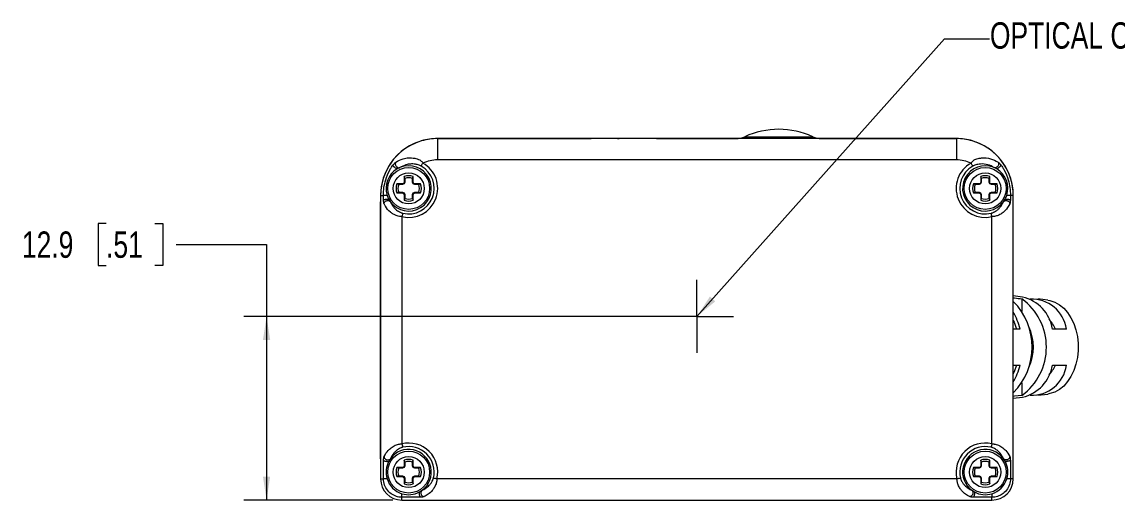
# Model space of a CAD drawing. Header units: millimetres. Extents: x 7 to 553, y 4 to 429.
# Drawn here: x 171.4 to 325.3, y 202.6 to 269.8 of the extents above; entities that cross this region are included whole.
import ezdxf

# ---------------------------------------------------------------- set-up
doc = ezdxf.new("R2010")
doc.units = ezdxf.units.MM
doc.styles.add('SLDTEXTSTYLE0', font='TXT', dxfattribs={"width": 0.75})
doc.dimstyles.new('SLDDIMSTYLE0', dxfattribs={"dimtxt": 3.704167, "dimasz": 3.302, "dimexe": 0, "dimexo": 0.0625, "dimgap": 0.926042, "dimtad": 0, "dimtih": 1, "dimtoh": 1, "dimdec": 1, "dimlfac": 0.5, "dimrnd": 1e-09, "dimzin": 12, "dimdsep": 46, "dimtxsty": 'SLDTEXTSTYLE0', "dimsah": 1, "dimcen": 0.09, "dimadec": 0, "dimazin": 3, "dimtfac": 1, "dimtdec": 1, "dimtofl": 0, "dimtmove": 0, "dimatfit": 3, "dimfxl": 1, "dimfrac": 2, "dimtolj": 1, "dimtzin": 12, "dimarcsym": 0})

# ---------------------------------------------------------------- blocks, each defined once
blk = doc.blocks.new('_D')
at = {"color": 7, "linetype": 'Continuous', "lineweight": 18}
for p, q in [((183.23, 241.47), (182.11, 241.47)), ((182.11, 241.47), (182.11, 235.59)), ((190.07, 241.47), (191.2, 241.47)), ((191.2, 241.47), (191.2, 235.59)), ((193.08, 238.53), (205.78, 238.53)), ((205.78, 238.53), (205.78, 228.41)), ((182.11, 235.59), (183.23, 235.59)), ((191.2, 235.59), (190.07, 235.59)), ((264.98, 228.41), (202.6, 228.41)), ((205.78, 228.41), (205.78, 202.61)), ((223.53, 202.61), (202.6, 202.61))]:
    blk.add_line(p, q, dxfattribs=at)
for points in [[(205.78, 228.41), (205.27, 225.11), (206.29, 225.11)], [(205.78, 202.61), (206.29, 205.91), (205.27, 205.91)]]:
    blk.add_solid(points, dxfattribs=at)
at = {"color": 7, "linetype": 'Continuous', "lineweight": 18, "char_height": 3.704, "attachment_point": 1, "style": 'SLDTEXTSTYLE0'}
for s, insert in [('12.9', (171.41, 240.36)), ('.51', (183.23, 240.36))]:
    blk.add_mtext(s, dxfattribs=dict(at, insert=insert))
blk = doc.blocks.new('SW_CENTERMARKSYMBOL_0')
at = {"color": 0, "linetype": 'Continuous', "lineweight": 0}
for p, q in [((0, 5.08), (0, 5.13)), ((0, 0), (0, 5.08)), ((-5.08, 0), (-5.13, 0)), ((0, 0), (-5.08, 0)), ((0, 0), (0, -5.08)), ((0, 0), (5.08, 0)), ((5.08, 0), (5.13, 0)), ((0, -5.08), (0, -5.13))]:
    blk.add_line(p, q, dxfattribs=at)

msp = doc.modelspace()

# ---------------------------------------------------------------- linework, layer by layer
at = {"color": 7, "linetype": 'Continuous', "lineweight": 18}
for p, q in [((266.248, 228.412), (301.013, 267.409)), ((301.013, 267.409), (307.363, 267.409)), ((229.796, 253.415), (251.369, 253.415)), ((302.698, 253.412), (229.798, 253.412)), ((229.798, 253.412), (229.798, 250.412)), ((248.731, 253.414), (248.731, 253.412)), ((249.314, 253.414), (248.731, 253.414)), ((248.731, 253.414), (248.731, 253.412)), ((248.731, 253.414), (248.731, 253.414)), ((249.314, 253.414), (249.314, 253.412)), ((250.016, 253.414), (249.314, 253.414)), ((250.016, 253.414), (250.016, 253.412)), ((250.526, 253.414), (250.016, 253.414)), ((250.526, 253.414), (250.526, 253.412)), ((251.272, 253.414), (250.526, 253.414)), ((251.272, 253.414), (251.272, 253.412)), ((251.272, 253.414), (251.272, 253.412)), ((251.411, 253.414), (251.272, 253.414)), ((251.272, 253.414), (251.272, 253.414)), ((251.411, 253.414), (251.411, 253.412)), ((251.411, 253.414), (251.411, 253.414)), ((251.411, 253.414), (251.411, 253.412)), ((252.119, 253.414), (251.411, 253.414)), ((252.119, 253.414), (252.119, 253.412)), ((252.617, 253.414), (252.119, 253.414)), ((252.617, 253.414), (252.617, 253.412)), ((252.757, 253.414), (252.617, 253.414)), ((253.744, 253.414), (253.744, 253.412)), ((253.869, 253.414), (253.818, 253.414)), ((253.869, 253.414), (253.869, 253.412)), ((254.593, 253.414), (253.869, 253.414)), ((254.593, 253.414), (254.593, 253.412)), ((255.294, 253.414), (254.593, 253.414)), ((255.096, 253.415), (255.33, 253.415)), ((255.294, 253.414), (255.294, 253.412)), ((255.765, 253.414), (255.294, 253.414)), ((255.765, 253.414), (255.765, 253.412)), ((256.242, 253.414), (255.765, 253.414)), ((256.242, 253.414), (256.242, 253.412)), ((256.941, 253.414), (256.242, 253.414)), ((256.941, 253.414), (256.941, 253.412)), ((257.703, 253.414), (256.941, 253.414)), ((257.703, 253.414), (257.703, 253.412)), ((258.007, 253.414), (257.703, 253.414)), ((258.007, 253.414), (258.007, 253.412)), ((258.028, 253.414), (258.028, 253.412)), ((258.036, 253.414), (258.036, 253.412)), ((258.744, 253.414), (258.036, 253.414)), ((258.036, 253.414), (258.036, 253.412)), ((258.036, 253.414), (258.036, 253.414)), ((258.744, 253.414), (258.744, 253.412)), ((259.227, 253.414), (258.744, 253.414)), ((259.227, 253.414), (259.227, 253.412)), ((259.746, 253.414), (259.227, 253.414)), ((259.746, 253.414), (259.746, 253.412)), ((260.494, 253.414), (259.746, 253.414)), ((260.494, 253.414), (260.494, 253.412)), ((260.507, 253.414), (260.507, 253.412)), ((260.569, 253.414), (260.526, 253.414)), ((260.56, 253.415), (271.868, 253.415)), ((260.569, 253.414), (260.569, 253.412)), ((269.243, 253.414), (269.243, 253.412)), ((269.243, 253.414), (271.846, 253.414)), ((269.243, 253.414), (269.243, 253.412)), ((269.243, 253.414), (269.243, 253.414)), ((283.618, 253.415), (302.696, 253.415)), ((302.698, 253.412), (302.698, 250.412)), ((304.976, 253.08), (304.946, 253.092)), ((224.505, 249.338), (224.115, 249.14)), ((302.698, 250.412), (229.798, 250.412)), ((308.382, 249.14), (307.992, 249.338)), ((225.113, 248.072), (225.113, 247.301)), ((225.202, 247.815), (225.113, 248.072)), ((225.202, 247.815), (225.202, 247.283)), ((226.295, 247.815), (226.383, 248.072)), ((226.295, 247.283), (226.295, 247.815)), ((226.383, 247.301), (226.383, 248.072)), ((306.202, 247.815), (306.113, 248.072)), ((306.113, 248.072), (306.113, 247.301)), ((306.202, 247.815), (306.202, 247.283)), ((307.295, 247.815), (307.383, 248.072)), ((307.295, 247.283), (307.295, 247.815)), ((307.383, 247.301), (307.383, 248.072)), ((224.859, 247.047), (224.088, 247.047)), ((224.345, 246.958), (224.088, 247.047)), ((224.877, 246.958), (224.345, 246.958)), ((225.039, 247.121), (224.859, 247.047)), ((224.877, 246.958), (224.859, 247.047)), ((225.107, 247.053), (224.877, 246.958)), ((225.113, 247.301), (225.039, 247.121)), ((225.107, 247.053), (225.039, 247.121)), ((225.202, 247.283), (225.107, 247.053)), ((225.202, 247.283), (225.113, 247.301)), ((226.295, 247.283), (226.383, 247.301)), ((226.39, 247.053), (226.295, 247.283)), ((226.458, 247.121), (226.383, 247.301)), ((226.39, 247.053), (226.458, 247.121)), ((226.62, 246.958), (226.39, 247.053)), ((226.637, 247.047), (226.458, 247.121)), ((226.62, 246.958), (226.637, 247.047)), ((227.152, 246.958), (226.62, 246.958)), ((227.409, 247.047), (226.637, 247.047)), ((227.152, 246.958), (227.409, 247.047)), ((305.345, 246.958), (305.088, 247.047)), ((305.859, 247.047), (305.088, 247.047)), ((305.877, 246.958), (305.345, 246.958)), ((306.039, 247.121), (305.859, 247.047)), ((305.877, 246.958), (305.859, 247.047)), ((306.107, 247.053), (305.877, 246.958)), ((306.113, 247.301), (306.039, 247.121)), ((306.107, 247.053), (306.039, 247.121)), ((306.202, 247.283), (306.107, 247.053)), ((306.202, 247.283), (306.113, 247.301)), ((307.295, 247.283), (307.383, 247.301)), ((307.39, 247.053), (307.295, 247.283)), ((307.458, 247.121), (307.383, 247.301)), ((307.39, 247.053), (307.458, 247.121)), ((307.62, 246.958), (307.39, 247.053)), ((307.637, 247.047), (307.458, 247.121)), ((307.62, 246.958), (307.637, 247.047)), ((308.152, 246.958), (307.62, 246.958)), ((308.409, 247.047), (307.637, 247.047)), ((308.152, 246.958), (308.409, 247.047)), ((221.798, 245.412), (221.798, 205.612)), ((221.798, 245.412), (222.19, 245.412)), ((221.798, 245.412), (221.798, 245.062)), ((222.949, 244.903), (223.176, 244.542)), ((224.345, 245.866), (224.088, 245.777)), ((224.088, 245.777), (224.859, 245.777)), ((224.345, 245.866), (224.877, 245.866)), ((224.877, 245.866), (224.859, 245.777)), ((224.859, 245.777), (225.039, 245.702)), ((224.877, 245.866), (225.107, 245.77)), ((225.107, 245.77), (225.039, 245.702)), ((225.039, 245.702), (225.113, 245.523)), ((225.107, 245.77), (225.202, 245.54)), ((225.202, 245.54), (225.113, 245.523)), ((225.113, 245.523), (225.113, 244.751)), ((225.202, 245.008), (225.113, 244.751)), ((225.202, 245.54), (225.202, 245.008)), ((226.295, 245.54), (226.39, 245.77)), ((226.295, 245.54), (226.383, 245.523)), ((226.295, 245.008), (226.295, 245.54)), ((226.295, 245.008), (226.383, 244.751)), ((226.383, 245.523), (226.458, 245.702)), ((226.383, 244.751), (226.383, 245.523)), ((226.39, 245.77), (226.62, 245.866)), ((226.39, 245.77), (226.458, 245.702)), ((226.458, 245.702), (226.637, 245.777)), ((226.62, 245.866), (226.637, 245.777)), ((226.62, 245.866), (227.152, 245.866)), ((226.637, 245.777), (227.409, 245.777)), ((227.152, 245.866), (227.409, 245.777)), ((305.345, 245.866), (305.088, 245.777)), ((305.088, 245.777), (305.859, 245.777)), ((305.345, 245.866), (305.877, 245.866)), ((305.877, 245.866), (305.859, 245.777)), ((305.859, 245.777), (306.039, 245.702)), ((305.877, 245.866), (306.107, 245.77)), ((306.107, 245.77), (306.039, 245.702)), ((306.039, 245.702), (306.113, 245.523)), ((306.107, 245.77), (306.202, 245.54)), ((306.202, 245.54), (306.113, 245.523)), ((306.113, 245.523), (306.113, 244.751)), ((306.202, 245.008), (306.113, 244.751)), ((306.202, 245.54), (306.202, 245.008)), ((307.295, 245.54), (307.39, 245.77)), ((307.295, 245.54), (307.383, 245.523)), ((307.295, 245.008), (307.295, 245.54)), ((307.295, 245.008), (307.383, 244.751)), ((307.383, 245.523), (307.458, 245.702)), ((307.383, 244.751), (307.383, 245.523)), ((307.39, 245.77), (307.62, 245.866)), ((307.39, 245.77), (307.458, 245.702)), ((307.458, 245.702), (307.637, 245.777)), ((307.62, 245.866), (307.637, 245.777)), ((307.62, 245.866), (308.152, 245.866)), ((307.637, 245.777), (308.409, 245.777)), ((308.152, 245.866), (308.409, 245.777)), ((309.321, 244.542), (309.548, 244.903)), ((310.698, 245.412), (310.307, 245.412)), ((310.698, 205.612), (310.698, 245.412)), ((310.698, 245.062), (310.698, 245.412)), ((221.798, 244.58), (221.796, 244.542)), ((221.796, 208.427), (221.796, 244.542)), ((221.798, 244.539), (221.798, 208.425)), ((310.698, 208.425), (310.698, 244.539)), ((224.798, 242.445), (224.798, 210.519)), ((307.698, 210.519), (307.698, 242.445)), ((311.99, 231.145), (310.698, 231.306)), ((311.906, 230.89), (311.906, 229.123)), ((315.549, 230.703), (314.123, 230.88)), ((310.699, 217.541), (310.699, 230.683)), ((311.641, 226.652), (310.698, 226.652)), ((311.906, 219.101), (311.906, 217.333)), ((310.698, 216.918), (311.99, 217.078)), ((314.123, 217.343), (315.549, 217.52)), ((221.796, 208.427), (221.798, 208.389)), ((221.798, 207.902), (221.798, 205.612)), ((223.176, 208.422), (222.948, 208.058)), ((225.113, 208.212), (225.113, 207.441)), ((225.202, 207.955), (225.113, 208.212)), ((225.202, 207.955), (225.202, 207.423)), ((226.295, 207.955), (226.383, 208.212)), ((226.295, 207.423), (226.295, 207.955)), ((226.383, 207.441), (226.383, 208.212)), ((306.202, 207.955), (306.113, 208.212)), ((306.113, 208.212), (306.113, 207.441)), ((306.202, 207.955), (306.202, 207.423)), ((307.295, 207.955), (307.383, 208.212)), ((307.295, 207.423), (307.295, 207.955)), ((307.383, 207.441), (307.383, 208.212)), ((309.549, 208.059), (309.321, 208.422)), ((310.698, 205.612), (310.698, 207.902)), ((224.345, 207.098), (224.088, 207.187)), ((224.859, 207.187), (224.088, 207.187)), ((224.877, 207.098), (224.345, 207.098)), ((225.039, 207.261), (224.859, 207.187)), ((224.877, 207.098), (224.859, 207.187)), ((225.107, 207.193), (224.877, 207.098)), ((225.113, 207.441), (225.039, 207.261)), ((225.107, 207.193), (225.039, 207.261)), ((225.202, 207.423), (225.107, 207.193)), ((225.202, 207.423), (225.113, 207.441)), ((226.295, 207.423), (226.383, 207.441)), ((226.39, 207.193), (226.295, 207.423)), ((226.458, 207.261), (226.383, 207.441)), ((226.39, 207.193), (226.458, 207.261)), ((226.62, 207.098), (226.39, 207.193)), ((226.637, 207.187), (226.458, 207.261)), ((226.62, 207.098), (226.637, 207.187)), ((227.152, 207.098), (226.62, 207.098)), ((227.409, 207.187), (226.637, 207.187)), ((227.152, 207.098), (227.409, 207.187)), ((305.345, 207.098), (305.088, 207.187)), ((305.859, 207.187), (305.088, 207.187)), ((305.877, 207.098), (305.345, 207.098)), ((306.039, 207.261), (305.859, 207.187)), ((305.877, 207.098), (305.859, 207.187)), ((306.107, 207.193), (305.877, 207.098)), ((306.113, 207.441), (306.039, 207.261)), ((306.107, 207.193), (306.039, 207.261)), ((306.202, 207.423), (306.107, 207.193)), ((306.202, 207.423), (306.113, 207.441)), ((307.295, 207.423), (307.383, 207.441)), ((307.39, 207.193), (307.295, 207.423)), ((307.458, 207.261), (307.383, 207.441)), ((307.39, 207.193), (307.458, 207.261)), ((307.62, 207.098), (307.39, 207.193)), ((307.637, 207.187), (307.458, 207.261)), ((307.62, 207.098), (307.637, 207.187)), ((308.152, 207.098), (307.62, 207.098)), ((308.409, 207.187), (307.637, 207.187)), ((308.152, 207.098), (308.409, 207.187)), ((221.798, 205.612), (222.19, 205.612)), ((224.345, 206.006), (224.088, 205.917)), ((224.088, 205.917), (224.859, 205.917)), ((224.345, 206.006), (224.877, 206.006)), ((224.877, 206.006), (224.859, 205.917)), ((224.859, 205.917), (225.039, 205.842)), ((224.877, 206.006), (225.107, 205.91)), ((225.107, 205.91), (225.039, 205.842)), ((225.039, 205.842), (225.113, 205.663)), ((225.107, 205.91), (225.202, 205.68)), ((225.202, 205.68), (225.113, 205.663)), ((225.113, 205.663), (225.113, 204.891)), ((225.202, 205.148), (225.113, 204.891)), ((225.202, 205.68), (225.202, 205.148)), ((226.295, 205.68), (226.39, 205.91)), ((226.295, 205.148), (226.295, 205.68)), ((226.295, 205.68), (226.383, 205.663)), ((226.295, 205.148), (226.383, 204.891)), ((226.383, 205.663), (226.458, 205.842)), ((226.383, 204.891), (226.383, 205.663)), ((226.39, 205.91), (226.62, 206.006)), ((226.39, 205.91), (226.458, 205.842)), ((226.458, 205.842), (226.637, 205.917)), ((226.62, 206.006), (226.637, 205.917)), ((226.62, 206.006), (227.152, 206.006)), ((226.637, 205.917), (227.409, 205.917)), ((227.152, 206.006), (227.409, 205.917)), ((302.779, 205.612), (229.718, 205.612)), ((305.345, 206.006), (305.088, 205.917)), ((305.088, 205.917), (305.859, 205.917)), ((305.345, 206.006), (305.877, 206.006)), ((305.877, 206.006), (305.859, 205.917)), ((305.859, 205.917), (306.039, 205.842)), ((305.877, 206.006), (306.107, 205.91)), ((306.107, 205.91), (306.039, 205.842)), ((306.039, 205.842), (306.113, 205.663)), ((306.107, 205.91), (306.202, 205.68)), ((306.202, 205.68), (306.113, 205.663)), ((306.113, 205.663), (306.113, 204.891)), ((306.202, 205.148), (306.113, 204.891)), ((306.202, 205.68), (306.202, 205.148)), ((307.295, 205.68), (307.39, 205.91)), ((307.295, 205.68), (307.383, 205.663)), ((307.295, 205.148), (307.295, 205.68)), ((307.295, 205.148), (307.383, 204.891)), ((307.383, 205.663), (307.458, 205.842)), ((307.383, 204.891), (307.383, 205.663)), ((307.39, 205.91), (307.62, 206.006)), ((307.39, 205.91), (307.458, 205.842)), ((307.458, 205.842), (307.637, 205.917)), ((307.62, 206.006), (307.637, 205.917)), ((307.62, 206.006), (308.152, 206.006)), ((307.637, 205.917), (308.409, 205.917)), ((308.152, 206.006), (308.409, 205.917)), ((310.698, 205.612), (310.307, 205.612)), ((227.269, 203.759), (227.63, 203.988)), ((304.867, 203.988), (305.226, 203.76)), ((224.798, 202.612), (224.798, 203.003)), ((224.798, 202.612), (307.698, 202.612)), ((224.798, 202.612), (227.098, 202.612)), ((227.621, 202.612), (304.876, 202.612)), ((305.398, 202.612), (307.698, 202.612)), ((307.698, 202.612), (307.698, 203.003))]:
    msp.add_line(p, q, dxfattribs=at)
at = {"color": 8, "linetype": 'Continuous', "lineweight": 18}
msp.add_line((272.976, 253.68), (282.51, 253.68), dxfattribs=at)
at = {"color": 7, "linetype": 'Continuous', "lineweight": 18, "flags": 128}
for points in [[(227.545, 253.092), (227.506, 253.077), (227.504, 253.076)], [(227.5, 249.535), (227.508, 249.55), (227.524, 249.579), (227.548, 249.621), (227.578, 249.675), (227.614, 249.739), (227.655, 249.812), (227.698, 249.889), (227.743, 249.97)], [(304.754, 249.97), (304.799, 249.889), (304.842, 249.812), (304.883, 249.739), (304.919, 249.675), (304.949, 249.621), (304.973, 249.579), (304.989, 249.55), (304.997, 249.535)], [(224.914, 242.929), (224.911, 242.913), (224.903, 242.881), (224.892, 242.834), (224.877, 242.773), (224.86, 242.701), (224.841, 242.621), (224.82, 242.534), (224.798, 242.445)], [(307.698, 242.445), (307.677, 242.534), (307.656, 242.621), (307.637, 242.701), (307.62, 242.773), (307.605, 242.834), (307.594, 242.881), (307.586, 242.913), (307.582, 242.929)], [(315.549, 230.703), (315.837, 230.655), (316.518, 230.435), (317.169, 230.073), (317.775, 229.579), (318.322, 228.962), (318.797, 228.237), (319.191, 227.42), (319.495, 226.529), (319.701, 225.584), (319.805, 224.606), (319.805, 223.617), (319.701, 222.639), (319.495, 221.694), (319.191, 220.803), (318.797, 219.986), (318.322, 219.261), (317.775, 218.644), (317.169, 218.15), (316.518, 217.789), (315.837, 217.569), (315.549, 217.52)], [(310.698, 227.848), (310.805, 227.597), (311.125, 226.652)], [(311.125, 221.572), (310.805, 220.626), (310.698, 220.375)], [(311.906, 217.333), (310.884, 217.198), (310.698, 217.173)], [(224.798, 210.519), (224.82, 210.429), (224.841, 210.342), (224.86, 210.262), (224.877, 210.19), (224.892, 210.13), (224.903, 210.082), (224.911, 210.05), (224.914, 210.034)], [(307.698, 210.519), (307.677, 210.429), (307.656, 210.342), (307.637, 210.262), (307.62, 210.19), (307.605, 210.13), (307.594, 210.082), (307.586, 210.05), (307.582, 210.034)], [(229.233, 205.726), (229.249, 205.723), (229.281, 205.715), (229.329, 205.704), (229.389, 205.689), (229.461, 205.672), (229.541, 205.653), (229.628, 205.633), (229.718, 205.612)], [(302.779, 205.612), (302.869, 205.633), (302.955, 205.653), (303.036, 205.672), (303.108, 205.689), (303.168, 205.704), (303.215, 205.715), (303.248, 205.723), (303.264, 205.726)]]:
    msp.add_lwpolyline(points, dxfattribs=at)
at = {"color": 7, "linetype": 'Continuous', "lineweight": 18}
for centre, radius in [((225.748, 246.412), 2.946), ((306.748, 246.412), 2.946), ((225.748, 246.412), 2.184), ((306.748, 246.412), 2.184), ((266.248, 228.412), 0.0505), ((225.748, 206.552), 2.946), ((306.748, 206.552), 2.946), ((225.748, 206.552), 2.184), ((306.748, 206.552), 2.184)]:
    msp.add_circle(centre, radius, dxfattribs=at)
for centre, radius, start, end in [((277.743, 243.174), 11.537, 65.5942, 114.4058), ((229.798, 245.412), 8, 90, 180), ((229.798, 245.412), 8, 110.41621, 180), ((229.796, 245.415), 8, 90, 106.33656), ((229.798, 245.412), 8, 90, 106.33656), ((271.736, 256.412), 3, 270, 294.4058), ((283.749, 256.412), 3, 245.5942, 270), ((302.696, 245.415), 8, 73.66344, 90), ((302.698, 245.412), 8, 73.66344, 90), ((302.698, 245.412), 8, 0, 90), ((302.698, 245.412), 8, 0, 69.58379), ((225.748, 246.412), 3.18, 216.01813, 113.01597), ((225.748, 246.412), 4.079, 256.53248, 60.72344), ((225.748, 246.412), 3.581, 256.53248, 60.72344), ((229.798, 245.412), 5, 90, 114.27032), ((306.748, 246.412), 4.079, 119.27656, 283.46752), ((302.698, 245.412), 5, 65.72968, 90), ((306.748, 246.412), 3.581, 119.27656, 283.46752), ((306.748, 246.412), 3.18, 66.98403, 323.98187), ((225.748, 246.412), 3.18, 120.90044, 198.05476), ((225.748, 246.412), 1.778, 69.07517, 110.92483), ((225.748, 246.412), 1.506, 68.73508, 111.26492), ((306.748, 246.412), 1.778, 69.07517, 110.92483), ((306.748, 246.412), 1.506, 68.73508, 111.26492), ((306.748, 246.412), 3.18, 341.94524, 59.09956), ((225.748, 246.412), 1.778, 159.07517, 200.92483), ((225.748, 246.412), 1.506, 158.73508, 201.26492), ((225.748, 246.412), 1.506, 338.73508, 21.26492), ((225.748, 246.412), 1.778, 339.07517, 20.92483), ((306.748, 246.412), 1.778, 159.07517, 200.92483), ((306.748, 246.412), 1.506, 158.73508, 201.26492), ((306.748, 246.412), 1.506, 338.73508, 21.26492), ((306.748, 246.412), 1.778, 339.07517, 20.92483), ((222.648, 238.342), 7.084, 89.38082, 93.71037), ((225.748, 246.412), 3.18, 198.05476, 208.32132), ((225.748, 246.412), 1.778, 249.07517, 290.92483), ((225.748, 246.412), 1.506, 248.73508, 291.26492), ((306.748, 246.412), 1.778, 249.07517, 290.92483), ((306.748, 246.412), 1.506, 248.73508, 291.26492), ((306.748, 246.412), 3.18, 331.67868, 341.94524), ((309.848, 238.342), 7.084, 86.28963, 90.61918), ((306.957, 224.112), 8.394, 306.1346, 53.8654), ((310.743, 225.744), 5.543, 9.42276, 77.00221), ((313.301, 225.941), 4.91, 8.32081, 92.85614), ((304.222, 224.112), 9.123, 315.22603, 44.77397), ((303.049, 224.588), 8.836, 13.5046, 30.03716), ((312.484, 224.924), 4.471, 22.73399, 43.7692), ((307.111, 224.112), 6.423, 333.53947, 26.46053), ((303.049, 223.635), 8.836, 329.96285, 346.4954), ((310.743, 222.479), 5.543, 282.9978, 350.57723), ((313.353, 222.219), 4.85, 266.49752, 352.32554), ((312.484, 223.3), 4.471, 316.23089, 337.26592), ((225.748, 206.552), 3.18, 306.2822, 143.98187), ((225.748, 206.552), 4.079, 346.67687, 103.46752), ((225.748, 206.552), 3.581, 346.67687, 103.46752), ((306.748, 206.552), 4.079, 76.53248, 193.32313), ((306.748, 206.552), 3.581, 76.53248, 193.32313), ((306.748, 206.552), 3.18, 36.01813, 233.7178), ((225.748, 206.552), 3.18, 151.72249, 197.03464), ((225.748, 206.552), 1.778, 69.07517, 110.92483), ((225.748, 206.552), 1.506, 68.73508, 111.26492), ((306.748, 206.552), 1.778, 69.07517, 110.92483), ((306.748, 206.552), 1.506, 68.73508, 111.26492), ((306.748, 206.552), 3.18, 342.96536, 28.29303), ((225.748, 206.552), 1.778, 159.07517, 200.92483), ((225.748, 206.552), 1.506, 158.73508, 201.26492), ((225.748, 206.552), 1.506, 338.73508, 21.26492), ((225.748, 206.552), 1.778, 339.07517, 20.92483), ((306.748, 206.552), 1.778, 159.07517, 200.92483), ((306.748, 206.552), 1.506, 158.73508, 201.26492), ((306.748, 206.552), 1.506, 338.73508, 21.26492), ((306.748, 206.552), 1.778, 339.07517, 20.92483), ((224.798, 205.612), 3, 180, 270), ((222.639, 193.918), 11.702, 89.66194, 92.19965), ((225.748, 206.552), 3.18, 197.03464, 252.74221), ((225.748, 206.552), 1.778, 249.07517, 290.92483), ((225.748, 206.552), 1.506, 248.73508, 291.26492), ((306.748, 206.552), 1.778, 249.07517, 290.92483), ((306.748, 206.552), 1.506, 248.73508, 291.26492), ((306.748, 206.552), 3.18, 287.25779, 342.96536), ((307.698, 205.612), 3, 270, 0), ((309.858, 193.918), 11.702, 87.80035, 90.33806), ((210.057, 203.449), 14.748, 358.26835, 0.25741), ((225.748, 206.552), 3.18, 252.74221, 298.56923), ((306.748, 206.552), 3.18, 241.39116, 287.25779), ((322.423, 203.448), 14.732, 179.74148, 181.73276)]:
    msp.add_arc(centre, radius, start, end, dxfattribs=at)
for points, knots in [([(222.19, 245.412), (222.208, 245.781), (222.243, 246.52), (222.533, 247.731), (222.904, 248.698), (223.306, 249.378), (223.47, 249.601), (223.542, 249.699)], [0, 0, 0, 0, 0.2420308, 0.4843744, 0.8132838, 0.9179215, 1, 1, 1, 1]), ([(223.542, 249.699), (223.606, 249.778), (223.704, 249.898), (223.84, 250.036), (223.899, 250.08), (223.928, 250.102)], [0, 0, 0, 0, 0.4840141, 0.7403032, 1, 1, 1, 1]), ([(224.115, 249.14), (224.083, 249.156), (224.019, 249.189), (223.916, 249.257), (223.815, 249.334), (223.722, 249.418), (223.644, 249.501), (223.585, 249.579), (223.548, 249.649), (223.544, 249.682), (223.542, 249.699)], [0, 0, 0, 0, 0.1250019, 0.2500021, 0.3750004, 0.5, 0.625, 0.7499997, 0.8749992, 1, 1, 1, 1]), ([(223.928, 250.102), (223.907, 250.059), (223.866, 249.974), (223.859, 249.819), (223.895, 249.664), (223.974, 249.522), (224.088, 249.408), (224.224, 249.335), (224.37, 249.305), (224.46, 249.327), (224.505, 249.338)], [0, 0, 0, 0, 0.1250004, 0.2500005, 0.3750004, 0.5000006, 0.6250012, 0.75, 0.8749997, 1, 1, 1, 1]), ([(223.928, 250.102), (224.269, 250.279), (224.828, 250.57), (225.731, 250.731), (226.503, 250.695), (227.15, 250.513), (227.562, 250.232), (227.694, 250.041), (227.743, 249.97)], [0, 0, 0, 0, 0.3237111, 0.5327244, 0.7410023, 0.8949552, 0.9608969, 1, 1, 1, 1]), ([(227.5, 249.535), (227.477, 249.547), (227.381, 249.598), (227.083, 249.721), (226.582, 249.84), (225.964, 249.856), (225.233, 249.722), (224.782, 249.484), (224.505, 249.338)], [0, 0, 0, 0, 0.0138016, 0.0582833, 0.2021721, 0.4234488, 0.6454842, 1, 1, 1, 1]), ([(304.754, 249.97), (304.771, 249.997), (304.841, 250.105), (305.057, 250.341), (305.4, 250.512), (305.816, 250.642), (306.547, 250.748), (307.517, 250.643), (308.228, 250.315), (308.565, 250.104), (308.569, 250.102)], [0, 0, 0, 0, 0.0146959, 0.0585511, 0.1506918, 0.2287631, 0.3373803, 0.6663759, 0.9967536, 1, 1, 1, 1]), ([(307.992, 249.338), (307.989, 249.34), (307.719, 249.511), (307.15, 249.781), (306.357, 249.873), (305.751, 249.799), (305.432, 249.72), (305.2, 249.637), (305.044, 249.561), (305.004, 249.539), (304.997, 249.535)], [0, 0, 0, 0, 0.00356251, 0.36130605, 0.71762031, 0.82806815, 0.90237923, 0.97543857, 0.99595097, 1, 1, 1, 1]), ([(308.569, 250.102), (308.589, 250.059), (308.631, 249.974), (308.638, 249.819), (308.602, 249.664), (308.522, 249.522), (308.409, 249.408), (308.273, 249.335), (308.127, 249.305), (308.037, 249.327), (307.992, 249.338)], [0, 0, 0, 0, 0.1250004, 0.2500005, 0.3750004, 0.5000006, 0.6250012, 0.75, 0.8749997, 1, 1, 1, 1]), ([(308.954, 249.699), (308.953, 249.682), (308.949, 249.649), (308.912, 249.579), (308.853, 249.501), (308.775, 249.418), (308.682, 249.334), (308.581, 249.257), (308.478, 249.189), (308.414, 249.156), (308.382, 249.14)], [0, 0, 0, 0, 0.1250009, 0.2500015, 0.3749996, 0.4999996, 0.6249993, 0.7500006, 0.8750009, 1, 1, 1, 1]), ([(308.569, 250.102), (308.598, 250.08), (308.657, 250.036), (308.792, 249.898), (308.89, 249.778), (308.954, 249.699)], [0, 0, 0, 0, 0.2596968, 0.5159859, 1, 1, 1, 1]), ([(308.954, 249.699), (309.027, 249.601), (309.191, 249.378), (309.592, 248.698), (309.964, 247.731), (310.254, 246.52), (310.289, 245.781), (310.307, 245.412)], [0, 0, 0, 0, 0.0820781, 0.1867162, 0.5156256, 0.7579692, 1, 1, 1, 1]), ([(222.208, 244.768), (222.205, 244.809), (222.194, 245.018), (222.192, 245.237), (222.19, 245.412)], [0, 0, 0, 0, 0.1974945, 1, 1, 1, 1]), ([(222.208, 244.768), (222.218, 244.779), (222.238, 244.802), (222.302, 244.834), (222.386, 244.863), (222.489, 244.886), (222.603, 244.902), (222.723, 244.911), (222.842, 244.912), (222.913, 244.906), (222.949, 244.903)], [0, 0, 0, 0, 0.1249986, 0.2499999, 0.3750004, 0.500002, 0.6249993, 0.7499995, 0.8749987, 1, 1, 1, 1]), ([(222.284, 244.249), (222.275, 244.275), (222.254, 244.331), (222.226, 244.509), (222.215, 244.667), (222.208, 244.768)], [0, 0, 0, 0, 0.2395496, 0.514242, 1, 1, 1, 1]), ([(222.284, 244.249), (222.293, 244.296), (222.31, 244.389), (222.392, 244.517), (222.505, 244.619), (222.645, 244.687), (222.796, 244.715), (222.944, 244.698), (223.08, 244.642), (223.144, 244.575), (223.176, 244.542)], [0, 0, 0, 0, 0.1250001, 0.2499997, 0.3750001, 0.4999999, 0.6249989, 0.749998, 0.8749983, 1, 1, 1, 1]), ([(309.321, 244.542), (309.353, 244.575), (309.417, 244.642), (309.553, 244.698), (309.701, 244.715), (309.852, 244.687), (309.992, 244.619), (310.105, 244.517), (310.186, 244.389), (310.204, 244.296), (310.212, 244.249)], [0, 0, 0, 0, 0.1249996, 0.2499999, 0.3750019, 0.5000009, 0.6250006, 0.7499988, 0.8749999, 1, 1, 1, 1]), ([(309.548, 244.903), (309.584, 244.906), (309.655, 244.912), (309.774, 244.911), (309.894, 244.902), (310.008, 244.886), (310.111, 244.863), (310.195, 244.834), (310.259, 244.802), (310.279, 244.779), (310.289, 244.768)], [0, 0, 0, 0, 0.1249977, 0.2500007, 0.3750008, 0.4999981, 0.6249997, 0.7500002, 0.8750015, 1, 1, 1, 1]), ([(310.289, 244.768), (310.282, 244.667), (310.27, 244.509), (310.243, 244.331), (310.222, 244.275), (310.212, 244.249)], [0, 0, 0, 0, 0.4857568, 0.7604279, 1, 1, 1, 1]), ([(310.307, 245.412), (310.305, 245.237), (310.303, 245.018), (310.292, 244.809), (310.289, 244.768)], [0, 0, 0, 0, 0.8025055, 1, 1, 1, 1]), ([(224.798, 242.445), (224.748, 242.447), (224.625, 242.454), (224.378, 242.483), (224.125, 242.548), (223.803, 242.671), (223.486, 242.845), (222.963, 243.243), (222.577, 243.698), (222.348, 244.129), (222.284, 244.249)], [0, 0, 0, 0, 0.0248544, 0.0605038, 0.1304635, 0.1868486, 0.3143555, 0.44226, 0.8447169, 1, 1, 1, 1]), ([(223.176, 244.542), (223.229, 244.436), (223.353, 244.185), (223.578, 243.827), (223.91, 243.455), (224.292, 243.192), (224.621, 243.03), (224.76, 242.974), (224.868, 242.941), (224.904, 242.932), (224.914, 242.929)], [0, 0, 0, 0, 0.1726449, 0.4090147, 0.6452835, 0.8789174, 0.9292491, 0.9787003, 0.9938354, 1, 1, 1, 1]), ([(307.582, 242.929), (307.6, 242.934), (307.666, 242.951), (307.85, 243.016), (308.153, 243.164), (308.484, 243.395), (308.7, 243.61), (308.91, 243.849), (309.113, 244.124), (309.249, 244.397), (309.321, 244.542)], [0, 0, 0, 0, 0.0103047, 0.0393671, 0.134202, 0.3159212, 0.4983738, 0.5511643, 0.7624117, 1, 1, 1, 1]), ([(310.212, 244.249), (310.012, 243.912), (309.735, 243.447), (309.174, 242.949), (308.743, 242.686), (308.309, 242.521), (307.956, 242.459), (307.773, 242.449), (307.698, 242.445)], [0, 0, 0, 0, 0.4528986, 0.6265666, 0.7994837, 0.9104125, 0.9632407, 1, 1, 1, 1]), ([(310.698, 231.05), (310.76, 231.042), (311.163, 230.989), (311.566, 230.936), (311.906, 230.89)], [0, 0, 0, 0, 0.1533057, 1, 1, 1, 1]), ([(318.159, 226.652), (317.844, 226.652), (317.195, 226.652), (316.545, 226.652), (316.211, 226.652)], [0, 0, 0, 0, 0.4856565, 1, 1, 1, 1]), ([(310.698, 221.572), (310.716, 221.572), (311.03, 221.572), (311.344, 221.572), (311.641, 221.572)], [0, 0, 0, 0, 0.0555397, 1, 1, 1, 1]), ([(316.211, 221.572), (316.545, 221.572), (317.195, 221.572), (317.844, 221.572), (318.159, 221.572)], [0, 0, 0, 0, 0.5143435, 1, 1, 1, 1]), ([(222.284, 208.714), (222.291, 208.727), (222.448, 209.044), (222.741, 209.47), (223.257, 209.973), (223.708, 210.256), (224.142, 210.423), (224.422, 210.486), (224.634, 210.51), (224.748, 210.516), (224.798, 210.519)], [0, 0, 0, 0, 0.0159857, 0.4005244, 0.6027563, 0.8038201, 0.8886488, 0.9439067, 0.9753307, 1, 1, 1, 1]), ([(224.914, 210.034), (224.904, 210.032), (224.872, 210.023), (224.787, 209.997), (224.628, 209.938), (224.31, 209.781), (223.958, 209.529), (223.543, 209.083), (223.307, 208.711), (223.181, 208.433), (223.176, 208.422)], [0, 0, 0, 0, 0.00611299, 0.0189965, 0.0553772, 0.13000565, 0.34237153, 0.55587897, 0.98220003, 1, 1, 1, 1]), ([(309.321, 208.422), (309.315, 208.433), (309.19, 208.711), (308.953, 209.083), (308.539, 209.529), (308.187, 209.781), (307.869, 209.938), (307.71, 209.997), (307.625, 210.023), (307.593, 210.032), (307.582, 210.034)], [0, 0, 0, 0, 0.01779997, 0.4441211, 0.65762858, 0.86999479, 0.94462284, 0.98100355, 0.99388768, 1, 1, 1, 1]), ([(307.698, 210.519), (307.749, 210.516), (307.863, 210.51), (308.075, 210.486), (308.355, 210.423), (308.789, 210.256), (309.24, 209.973), (309.756, 209.47), (310.049, 209.044), (310.206, 208.727), (310.212, 208.714)], [0, 0, 0, 0, 0.0246693, 0.0560933, 0.1113507, 0.1961798, 0.3972433, 0.5994755, 0.9840143, 1, 1, 1, 1]), ([(222.19, 205.612), (222.192, 205.984), (222.196, 206.729), (222.181, 207.601), (222.202, 208.079), (222.207, 208.193)], [0, 0, 0, 0, 0.4327398, 0.8654714, 1, 1, 1, 1]), ([(222.207, 208.193), (222.215, 208.294), (222.226, 208.452), (222.254, 208.631), (222.275, 208.688), (222.284, 208.714)], [0, 0, 0, 0, 0.4856344, 0.7604509, 1, 1, 1, 1]), ([(222.207, 208.193), (222.217, 208.181), (222.238, 208.159), (222.302, 208.127), (222.386, 208.098), (222.488, 208.075), (222.602, 208.059), (222.722, 208.05), (222.841, 208.049), (222.912, 208.055), (222.948, 208.058)], [0, 0, 0, 0, 0.1250017, 0.2500014, 0.375002, 0.4999998, 0.625001, 0.7500011, 0.8750012, 1, 1, 1, 1]), ([(222.284, 208.714), (222.293, 208.668), (222.31, 208.574), (222.392, 208.447), (222.505, 208.344), (222.645, 208.276), (222.796, 208.249), (222.944, 208.265), (223.08, 208.321), (223.144, 208.388), (223.176, 208.422)], [0, 0, 0, 0, 0.1250001, 0.2499997, 0.3750001, 0.4999999, 0.6249989, 0.749998, 0.8749983, 1, 1, 1, 1]), ([(310.212, 208.714), (310.204, 208.668), (310.186, 208.574), (310.105, 208.447), (309.992, 208.344), (309.852, 208.276), (309.701, 208.249), (309.553, 208.265), (309.417, 208.321), (309.353, 208.388), (309.321, 208.422)], [0, 0, 0, 0, 0.1250001, 0.2500012, 0.3749994, 0.4999991, 0.6249981, 0.7500001, 0.8750004, 1, 1, 1, 1]), ([(310.289, 208.194), (310.279, 208.182), (310.259, 208.16), (310.195, 208.127), (310.111, 208.099), (310.008, 208.076), (309.894, 208.06), (309.775, 208.051), (309.656, 208.05), (309.584, 208.056), (309.549, 208.059)], [0, 0, 0, 0, 0.1249975, 0.2499991, 0.3749993, 0.5000003, 0.6250004, 0.749997, 0.8749968, 1, 1, 1, 1]), ([(310.212, 208.714), (310.222, 208.688), (310.243, 208.632), (310.271, 208.453), (310.282, 208.295), (310.289, 208.194)], [0, 0, 0, 0, 0.2395391, 0.5143234, 1, 1, 1, 1]), ([(310.289, 208.194), (310.292, 208.152), (310.305, 207.899), (310.309, 207.269), (310.303, 206.453), (310.306, 205.851), (310.307, 205.612)], [0, 0, 0, 0, 0.0505311, 0.3028709, 0.7232413, 1, 1, 1, 1]), ([(224.798, 203.003), (224.72, 203.005), (224.395, 203.016), (223.792, 203.171), (223.071, 203.611), (222.501, 204.301), (222.225, 205.011), (222.199, 205.459), (222.19, 205.612)], [0, 0, 0, 0, 0.0577467, 0.2396659, 0.4517588, 0.669812, 0.8878113, 1, 1, 1, 1]), ([(227.63, 203.988), (227.801, 204.075), (228.163, 204.259), (228.568, 204.608), (228.888, 204.978), (229.066, 205.278), (229.171, 205.526), (229.206, 205.63), (229.224, 205.688), (229.232, 205.721), (229.233, 205.726)], [0, 0, 0, 0, 0.2854461, 0.6035587, 0.7627173, 0.9205571, 0.9635669, 0.9803491, 0.9968752, 1, 1, 1, 1]), ([(229.718, 205.612), (229.716, 205.583), (229.711, 205.467), (229.694, 205.3), (229.654, 205.084), (229.552, 204.735), (229.353, 204.334), (228.989, 203.864), (228.532, 203.435), (228.119, 203.206), (227.925, 203.098)], [0, 0, 0, 0, 0.0139573, 0.0573703, 0.0853338, 0.1407174, 0.2963435, 0.4532953, 0.7432449, 1, 1, 1, 1]), ([(304.572, 203.098), (304.378, 203.206), (303.965, 203.435), (303.508, 203.864), (303.144, 204.334), (302.945, 204.735), (302.843, 205.084), (302.803, 205.3), (302.786, 205.467), (302.78, 205.583), (302.779, 205.612)], [0, 0, 0, 0, 0.256755, 0.5467047, 0.7036567, 0.8592826, 0.9146662, 0.9426298, 0.9860427, 1, 1, 1, 1]), ([(303.264, 205.726), (303.265, 205.721), (303.273, 205.688), (303.29, 205.63), (303.326, 205.526), (303.431, 205.278), (303.609, 204.978), (303.929, 204.608), (304.334, 204.259), (304.696, 204.075), (304.867, 203.988)], [0, 0, 0, 0, 0.0031248, 0.0196509, 0.0364331, 0.0794427, 0.2372826, 0.3964414, 0.7145539, 1, 1, 1, 1]), ([(310.307, 205.612), (310.3, 205.478), (310.278, 205.048), (310.024, 204.35), (309.496, 203.682), (308.826, 203.232), (308.216, 203.029), (307.828, 203.009), (307.698, 203.003)], [0, 0, 0, 0, 0.0984441, 0.3164245, 0.5344402, 0.7147916, 0.9043236, 1, 1, 1, 1]), ([(227.404, 203.02), (227.393, 203.03), (227.37, 203.051), (227.338, 203.114), (227.31, 203.198), (227.287, 203.3), (227.27, 203.414), (227.262, 203.533), (227.26, 203.652), (227.266, 203.723), (227.269, 203.759)], [0, 0, 0, 0, 0.12500199, 0.24999947, 0.37499936, 0.50000099, 0.62500011, 0.7499995, 0.87500064, 1, 1, 1, 1]), ([(227.63, 203.988), (227.597, 203.956), (227.53, 203.891), (227.475, 203.756), (227.459, 203.607), (227.486, 203.456), (227.554, 203.318), (227.657, 203.204), (227.785, 203.123), (227.878, 203.106), (227.925, 203.098)], [0, 0, 0, 0, 0.1249991, 0.2499999, 0.3750007, 0.4999992, 0.6250009, 0.7500007, 0.8750009, 1, 1, 1, 1]), ([(304.867, 203.988), (304.9, 203.956), (304.966, 203.891), (305.022, 203.756), (305.038, 203.607), (305.011, 203.456), (304.942, 203.318), (304.84, 203.204), (304.712, 203.123), (304.619, 203.106), (304.572, 203.098)], [0, 0, 0, 0, 0.125001, 0.2500005, 0.3750017, 0.5000007, 0.625001, 0.7500007, 0.875001, 1, 1, 1, 1]), ([(305.226, 203.76), (305.229, 203.724), (305.235, 203.653), (305.234, 203.534), (305.225, 203.415), (305.208, 203.301), (305.185, 203.198), (305.156, 203.114), (305.124, 203.051), (305.101, 203.031), (305.09, 203.02)], [0, 0, 0, 0, 0.1250008, 0.2499998, 0.3749992, 0.4999997, 0.6249996, 0.7499984, 0.8749985, 1, 1, 1, 1]), ([(227.404, 203.02), (227.34, 203.017), (227.044, 203.002), (226.488, 203.002), (225.686, 203.008), (225.12, 203.005), (224.798, 203.003)], [0, 0, 0, 0, 0.0755449, 0.3507689, 0.6313601, 1, 1, 1, 1]), ([(227.925, 203.098), (227.899, 203.088), (227.842, 203.067), (227.664, 203.039), (227.505, 203.028), (227.404, 203.02)], [0, 0, 0, 0, 0.2396843, 0.5143402, 1, 1, 1, 1]), ([(305.09, 203.02), (304.989, 203.028), (304.832, 203.039), (304.654, 203.067), (304.598, 203.088), (304.572, 203.098)], [0, 0, 0, 0, 0.4857747, 0.7602769, 1, 1, 1, 1]), ([(307.698, 203.003), (307.675, 203.003), (307.361, 203.002), (306.711, 203.011), (305.859, 202.995), (305.309, 203.013), (305.09, 203.02)], [0, 0, 0, 0, 0.0265476, 0.3611439, 0.7461663, 1, 1, 1, 1])]:
    msp.add_open_spline(points, degree=3, knots=knots, dxfattribs=at)
msp.add_solid([(266.248, 228.412), (268.825, 230.538), (268.067, 231.214)], dxfattribs=at)

# ---------------------------------------------------------------- block references
at = {"color": 7, "linetype": 'Continuous', "lineweight": 0}
msp.add_blockref('SW_CENTERMARKSYMBOL_0', (266.248, 228.412), dxfattribs=at)

# ---------------------------------------------------------------- texts
at = {"color": 7, "linetype": 'Continuous', "lineweight": 0, "insert": (307.409, 269.752), "char_height": 3.70417, "attachment_point": 1, "style": 'SLDTEXTSTYLE0'}
msp.add_mtext('OPTICAL CENTER', dxfattribs=at)

# ---------------------------------------------------------------- dimensions: what is measured, and where the dimension line sits
at = {"color": 7, "linetype": 'Continuous', "lineweight": 18}
dim = msp.add_linear_dim(base=(205.778, 202.612), p1=(266.248, 228.412), p2=(224.798, 202.612), angle=90, dimstyle='SLDDIMSTYLE0', dxfattribs=at)
dim.commit()
dim.dimension.update_dxf_attribs({"geometry": '_D', "text_midpoint": (205.778, 238.532), "dimtype": 160})

doc.saveas('drawing.dxf')
